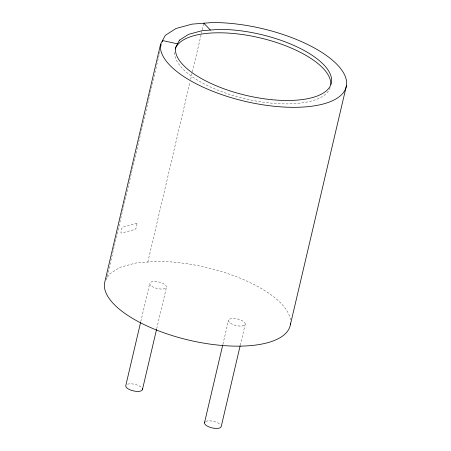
<?xml version="1.0" encoding="UTF-8"?>
<svg xmlns="http://www.w3.org/2000/svg" width="451" height="451" viewBox="0 0 451 451"><rect width="100%" height="100%" fill="white"/><g stroke="black" fill="none" stroke-linecap="round" stroke-linejoin="round"><path stroke-width="0.34" stroke-dasharray="2.25 1.69" d="M159.958 51.482L106.509 279.366L109.26 274.18L119.977 267.33L135.976 262.967L156.17 261.383A95.251 37.371 13.2 0 1 290.455 319.838M161.238 46.008L161.881 43.273M147.798 262.042L190.012 82.059M190.655 79.32L192.256 72.481M192.419 71.794L203.813 23.204M140.785 321.608L149.749 283.391M156.717 328.751L166.481 287.124M222.901 344.293L228.505 320.413M240.27 345.297L245.231 324.145M330.155 87.708A79.878 31.339 13.2 0 1 245.192 98.775A79.878 31.339 13.2 0 1 174.774 50.963M127.56 384.179A8.575 3.366 13.2 0 1 141.62 387.567M205.881 421.358A8.575 3.366 13.2 0 1 220.37 424.588M137.036 223.781L135.926 228.51L134.905 229.435L121.561 233.071L120.885 232.631L121.578 228.871L122.492 227.248L136.332 223.346L137.036 223.781M230.574 323.311A8.575 3.366 13.2 0 0 244.808 324.94A8.575 3.366 13.2 0 0 235.219 318.581A8.575 3.366 13.2 0 0 230.574 323.311M151.824 286.295A8.575 3.366 13.2 0 0 166.053 287.924A8.575 3.366 13.2 0 0 156.463 281.559A8.575 3.366 13.2 0 0 151.824 286.295"/><path stroke-width="0.68" d="M160.573 44.209A95.251 37.371 13.2 0 0 263.796 104.948A95.251 37.371 13.2 0 0 342.873 71.765A95.251 37.371 13.2 0 0 212.184 22.55L191.996 24.134L175.997 28.498L165.28 35.347L160.573 44.209L104.559 283.042A95.251 37.371 13.2 0 0 193.163 341.097A95.251 37.371 13.2 0 0 290.574 323.198M162.202 41.904L162.523 40.534L177.542 43.837M140.627 322.29L125.744 385.752A8.575 3.366 13.2 0 0 134.669 391.158A8.575 3.366 13.2 0 0 142.324 388.553M142.471 389.478L156.553 329.433M204.495 422.767L222.743 344.981M240.112 345.979L221.227 426.499A8.575 3.366 13.2 0 1 211.237 427.689A8.575 3.366 13.2 0 1 204.917 421.973M290.427 324.495L346.441 85.662M203.813 23.204L210.386 30.054M175.264 48.984A79.878 31.339 13.2 0 1 258.671 37.557A79.878 31.339 13.2 0 1 330.78 84.472M179.515 40.122L175.574 47.552A79.878 31.339 13.2 0 0 262.138 98.493A79.878 31.339 13.2 0 0 328.452 70.66A79.878 31.339 13.2 0 0 218.853 29.388L201.924 30.719L188.507 34.377L179.515 40.122"/></g></svg>
